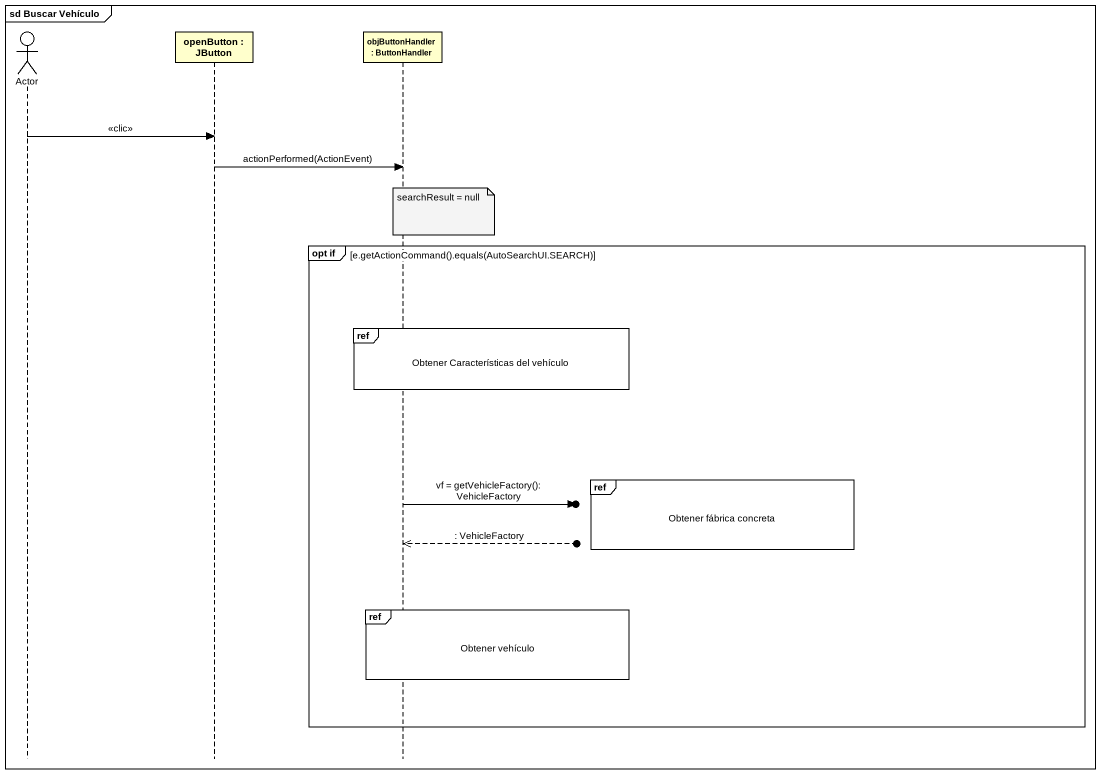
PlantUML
@startuml
mainframe sd Buscar Vehículo
hide footbox
actor "Actor" as Actor_
participant "openButton : JButton" as openButton
participant "objButtonHandler : ButtonHandler" as objButtonHandler

Actor_ -> openButton : <<clic>>
openButton -> objButtonHandler : actionPerformed(ActionEvent)
note over objButtonHandler : searchResult = null
group opt if [e.getActionCommand().equals(AutoSearchUI.SEARCH)]
  ref over objButtonHandler : Obtener Características del vehículo
  ref over objButtonHandler : Obtener fábrica concreta
  objButtonHandler ->o] : vf = getVehicleFactory(): VehicleFactory
  objButtonHandler <<--o] : : VehicleFactory
  ref over objButtonHandler : Obtener vehículo
end
@enduml
